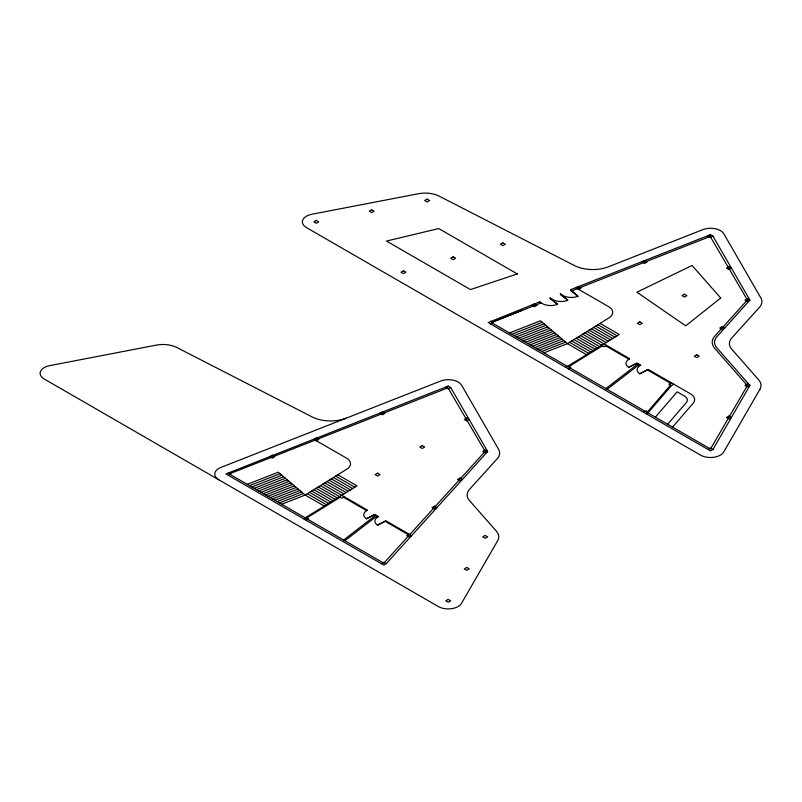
<?xml version="1.0" encoding="UTF-8"?>
<svg xmlns="http://www.w3.org/2000/svg" width="802" height="802" viewBox="0 0 802 802"><rect width="100%" height="100%" fill="white"/><g stroke="black" fill="none" stroke-linecap="round" stroke-linejoin="round"><path stroke-width="1.2" d="M571.846 290.825L710.191 236.42L747.384 299.998L714.833 336.068A23.228 13.413 0 0 0 714.712 348.319L747.384 385.572L710.472 449L491.466 322.554L541.129 302.905L539.826 301.793L488.187 322.554L710.472 450.894L712.938 449.471L749.9 385.461L716.787 347.717A20.902 12.07 0 0 1 716.898 336.69L749.9 300.118L712.938 236.109L710.472 234.685L570.543 289.712L578.222 296.229L577.741 296.409A12.19 7.038 0 0 1 561.28 294.374M647.635 411.767L670.522 385.15M646.041 413.692L648.507 412.268L671.384 385.652L673.85 384.228M655.344 417.17L677.149 391.817L684.597 396.118A9.584 5.534 0 0 1 686.402 402.494L667.665 424.278M672.597 427.125L693.209 403.155A13.935 8.05 0 0 0 690.582 393.882L648.186 369.411L639.775 373.802A10.456 6.035 0 0 1 640.176 365.501M386.263 563.676L487.656 451.516L450.704 387.506L448.238 386.083L225.943 473.952L383.797 565.089L386.263 563.676L383.797 562.252L381.331 563.676M343.647 540.017L375.256 515.596L374.023 514.884M344.89 540.728L376.499 516.308L377.732 517.019L378.554 516.548L374.845 514.413L366.434 518.794A10.456 6.035 0 0 1 366.845 510.493M605.881 388.609L637.5 364.188L636.267 363.476M607.124 389.331L638.743 364.91L639.976 365.622L640.798 365.151L637.089 363.005L628.668 367.386A10.456 6.035 0 0 1 629.079 359.095M281.713 504.257L305.181 495.055L346.775 469.24A13.935 8.05 0 0 0 346.414 458.062L315.116 440.057M543.957 352.85L567.425 343.647L609.009 317.843A13.935 8.05 0 0 0 608.648 306.655L577.36 288.65M303.637 518.814L357.02 485.862L337.842 474.794M306.925 517.861L340.148 497.22M565.881 367.406L619.264 334.464L600.086 323.386M569.169 366.464L602.392 345.822M228.41 475.375L230.866 473.952L228.41 472.538M490.644 323.978L493.11 322.554L490.644 321.131M448.238 386.083L445.772 387.506L448.238 388.93L450.704 387.506M710.472 234.685L708.016 236.109L710.472 237.522L712.938 236.109M344.258 496.749L341.792 498.172L339.326 496.749M606.502 345.341L604.036 346.765L601.57 345.341M306.103 520.237L308.57 518.814L306.103 517.39M568.347 368.83L570.803 367.406L568.347 365.993M366.434 518.794L374.233 514.764M628.668 367.386L636.477 363.356M409.15 534.212L406.684 535.636L409.15 537.059L411.606 535.636L385.942 520.819L377.531 525.2L385.331 521.17M639.775 373.802L647.575 369.772M671.384 382.805L668.928 384.228L671.384 385.652M643.575 412.268L646.041 410.845L648.507 412.268M708.016 449.471L710.472 448.047L712.938 449.471M550.723 298.524L550.242 298.715L557.58 304.339L549.901 297.833L551.205 298.935M561.039 294.464L560.558 294.655L567.906 300.279L560.217 293.773L561.53 294.875M571.355 290.404L570.874 290.595L577.741 296.409M492.288 322.083L522.152 310.364M509.47 332.94L540.498 320.77L567.425 343.647L586.523 354.674M511.766 334.274L542.292 322.294M514.062 335.597L544.087 323.818M516.368 336.93L545.881 325.341M518.663 338.254L547.676 326.875M520.959 339.577L549.47 328.399M523.265 340.91L551.265 329.923M525.561 342.233L553.059 331.447M527.856 343.567L554.854 332.97M530.162 344.89L556.648 334.494M532.458 346.213L558.443 336.018M534.754 347.547L560.237 337.542M537.059 348.87L562.042 339.076M539.355 350.203L563.836 340.599M541.651 351.527L565.631 342.123M247.227 484.348L278.254 472.177L305.181 495.055L324.289 506.082M249.522 485.671L280.048 473.701M251.828 487.004L281.843 475.225M254.124 488.328L283.637 476.749M256.419 489.661L285.432 478.273M258.725 490.984L287.236 479.796M261.021 492.308L289.031 481.32M263.317 493.641L290.825 482.844M265.622 494.964L292.62 484.378M267.918 496.298L294.414 485.902M270.214 497.621L296.209 487.426M272.52 498.944L298.003 488.949M274.815 500.278L299.798 490.473M277.111 501.601L301.592 491.997M279.417 502.934L303.387 493.521M597.911 324.74L617.089 335.817M595.736 326.093L614.913 337.161M593.55 327.447L612.738 338.514M591.375 328.79L610.563 339.868M589.199 330.143L608.387 341.221M587.024 331.497L606.212 342.574M584.838 332.84L629.7 358.735L628.878 359.216L605.68 345.822M647.364 369.882L670.562 383.286M582.663 334.193L601.771 345.231M580.488 335.547L599.595 346.574M578.312 336.89L597.42 347.928M576.137 338.243L595.234 349.271M573.951 339.597L593.059 350.624M571.776 340.95L590.884 351.978M569.6 342.294L588.708 353.331M335.667 476.147L354.845 487.215M333.492 477.491L352.669 488.568M331.316 478.844L350.494 489.922M329.131 480.197L348.319 491.275M326.955 481.551L346.143 492.618M324.78 482.894L343.968 493.972M322.604 484.248L367.456 510.142L366.634 510.613L343.436 497.22M385.13 521.29L408.328 534.683M320.429 485.601L339.537 496.628M318.244 486.944L337.351 497.972M316.068 488.298L335.176 499.325M313.893 489.651L333 500.679M311.717 490.994L330.815 502.032M309.532 492.348L328.64 503.375M307.356 493.701L326.464 504.729M570.773 289.622L572.087 290.725M539.586 301.883L540.889 302.996M557.099 304.519A12.19 7.038 0 0 1 540.638 302.484M567.415 300.469A12.19 7.038 0 0 1 550.954 298.424M377.541 525.2A10.456 6.035 0 0 1 377.942 516.909M346.243 418.153A27.869 16.09 0 0 1 312.038 416.88L176.891 347.537A20.902 12.07 0 0 0 156.4 345.101L49.624 365.652A13.935 8.05 0 0 0 44.18 378.975L438.383 606.563A13.935 8.05 0 0 0 461.461 603.415L497.701 540.638A20.902 12.07 0 0 0 496.518 531.365L469.391 500.438A20.902 12.07 0 0 1 469.501 489.4L497.29 458.674A20.902 12.07 0 0 0 498.583 449.27L461.581 385.181A13.935 8.05 0 0 0 441.07 380.87L220.841 467.466A13.935 8.05 0 0 0 218.836 479.807M759.945 389.241L723.695 452.017A13.935 8.05 0 0 1 700.617 455.155L306.424 227.567A13.935 8.05 0 0 1 311.868 214.244L418.634 193.703A20.902 12.07 0 0 1 439.135 196.129L574.282 265.482A27.869 16.09 0 0 0 608.487 266.755L703.304 229.462A13.935 8.05 0 0 1 723.825 233.773L760.827 297.873A20.902 12.07 0 0 1 759.524 307.266L731.745 338.003A20.902 12.07 0 0 0 731.624 349.04L758.762 379.968A20.902 12.07 0 0 1 759.945 389.241M485.14 451.406L383.797 563.194L229.232 473.952L447.957 387.817L485.14 451.406M720.707 298.013L685.72 325.833L636.888 292.199L692.076 265.482L720.707 298.013M316.279 220.46L313.813 221.883L316.279 223.307L318.745 221.883L316.279 220.46M371.707 209.793L369.251 211.217L371.707 212.63L374.173 211.217L371.707 209.793M427.145 199.127L424.679 200.54L427.145 201.964L429.611 200.54L427.145 199.127M403.466 270.795L401 272.219L403.466 273.642L405.922 272.219L403.466 270.795M453.16 256.82L450.694 258.234L453.16 259.658L455.626 258.234L453.16 256.82M502.864 242.836L500.398 244.259L502.864 245.683L505.33 244.259L502.864 242.836M272.369 455.245L269.913 456.669L272.369 458.092L274.835 456.669L272.369 455.245M534.613 303.838L532.147 305.261L534.613 306.685L537.079 305.261L534.613 303.838M316.339 437.952L313.873 439.376L316.339 440.799L318.805 439.376L316.339 437.952M578.583 286.555L576.117 287.978L578.583 289.392L581.039 287.978L578.583 286.555M382.394 411.957L379.927 413.381L382.394 414.804L384.86 413.381L382.394 411.957M644.628 260.55L642.171 261.973L644.628 263.397L647.094 261.973L644.628 260.55M466.714 418.093L464.248 419.516L466.714 420.94L469.18 419.516L466.714 418.093M728.958 266.685L726.492 268.109L728.958 269.532L731.414 268.109L728.958 266.685M422.203 445.611L419.737 447.035L422.203 448.458L424.669 447.035L422.203 445.611M684.447 294.204L681.981 295.627L684.447 297.051L686.913 295.627L684.447 294.204M377.592 473.19L375.125 474.614L377.592 476.037L380.058 474.614L377.592 473.19M639.826 321.792L637.369 323.216L639.826 324.63L642.292 323.216L639.826 321.792M485.19 450.092L482.724 451.516L485.19 452.94L487.656 451.516L485.19 450.092M747.434 298.695L744.968 300.118L747.434 301.532L749.9 300.118L747.434 298.695M459.947 478.072L457.481 479.496L459.947 480.909L462.413 479.496L459.947 478.072M722.191 326.665L719.725 328.088L722.191 329.512L724.657 328.088L722.191 326.665M434.494 506.172L432.027 507.596L434.494 509.019L436.96 507.596L434.494 506.172M696.737 354.765L694.271 356.188L696.737 357.612L699.204 356.188L696.737 354.765M485.19 535.445L482.724 536.859L485.19 538.282L487.656 536.859L485.19 535.445M747.434 384.038L744.968 385.461L747.434 386.885L749.9 385.461L747.434 384.038M466.714 567.445L464.248 568.869L466.714 570.292L469.18 568.869L466.714 567.445M728.958 416.048L726.492 417.461L728.958 418.885L731.414 417.461L728.958 416.048M448.238 599.455L445.772 600.868L448.238 602.292L450.704 600.868L448.238 599.455M517.3 273.933L470.473 289.572L386.464 241.061L438.724 228.56L517.3 273.933"/></g></svg>
